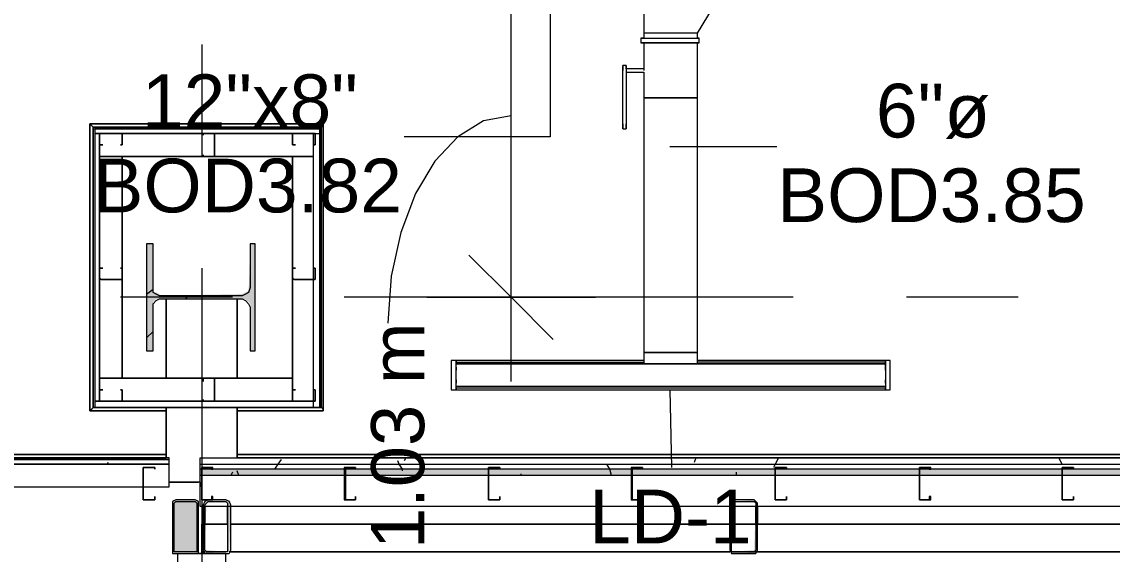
# Model space of a CAD drawing. Header units: metres. Extents: x -2 to 237, y -8 to 52.
# Drawn here: x 11.957 to 15.041, y 8.476 to 9.981 of the extents above; entities that cross this region are included whole.
import ezdxf

# ---------------------------------------------------------------- set-up
doc = ezdxf.new("R2010")
doc.units = ezdxf.units.M
doc.layers.add('HVAC - Ductos', color=5, linetype='Continuous', lineweight=0)
doc.layers.add('PDF_Text', color=7, linetype='Continuous', lineweight=0)
doc.layers.add('PDF_Geometry', color=7, linetype='Continuous', lineweight=0, true_color=0xaaaaaa)
doc.layers.add('PDF_Solid Fills', color=7, linetype='Continuous', lineweight=0, true_color=0xffffff)
doc.styles.add('PDF Helvetica', font='')
doc.styles.get('PDF Helvetica').set_extended_font_data('Helvetica')

msp = doc.modelspace()

# ---------------------------------------------------------------- hatches: boundary and pattern name
at = {"layer": 'PDF_Solid Fills', "lineweight": 0, "transparency": 33554559}
for points in [[(12.3285, 9.2159), (12.3285, 9.3534), (12.3101, 9.3534), (12.3101, 9.051), (12.3285, 9.051), (12.3285, 9.1884), (12.3377, 9.1975), (12.5896, 9.1975), (12.6034, 9.1838), (12.6034, 9.051), (12.6171, 9.051), (12.6171, 9.3534), (12.6034, 9.3534), (12.5988, 9.2205), (12.5805, 9.2113), (12.3468, 9.2067), (12.3468, 9.2113), (12.3377, 9.2159)], [(12.3835, 8.6295), (12.3835, 8.4783), (12.4568, 8.4783), (12.4568, 8.6295)], [(12.4706, 8.4874), (12.4751, 8.492), (12.4797, 8.6249), (12.5392, 8.6249), (12.5392, 8.4828), (12.4797, 8.4874), (12.4751, 8.4874), (12.4751, 8.4783), (12.4757, 8.4783), (12.5438, 8.4828), (12.5484, 8.6249), (12.5438, 8.6295), (12.4751, 8.6295), (12.4706, 8.6203)]]:
    msp.add_hatch(color=256, dxfattribs=at).paths.add_polyline_path(points)
h = msp.add_hatch(color=256, dxfattribs=at)
h.paths.add_polyline_path([(12.8691, 8.6982), (12.8691, 8.7165), (12.4614, 8.7165), (12.4614, 8.6982)])
h.paths.add_polyline_path([(58.328, 8.6982), (60.1333, 8.6982), (60.1333, 8.7165), (58.328, 8.7165)])
h.paths.add_polyline_path([(58.3235, 8.6982), (58.3235, 8.7165), (57.5171, 8.7165), (57.5171, 8.6982)])
h.paths.add_polyline_path([(57.5125, 8.6982), (57.5125, 8.7165), (55.4875, 8.7165), (55.4875, 8.6982)])
h.paths.add_polyline_path([(55.4829, 8.6982), (55.4829, 8.7165), (53.4578, 8.7165), (53.4578, 8.6982)])
h.paths.add_polyline_path([(53.4532, 8.6982), (53.4532, 8.7165), (52.6469, 8.7165), (52.6469, 8.6982)])
h.paths.add_polyline_path([(52.6423, 8.6982), (52.6423, 8.7165), (50.6171, 8.7165), (50.6171, 8.6982)])
h.paths.add_polyline_path([(50.6126, 8.6982), (50.6126, 8.7165), (48.5875, 8.7165), (48.5875, 8.6982)])
h.paths.add_polyline_path([(48.583, 8.6982), (48.583, 8.7165), (47.7766, 8.7165), (47.7766, 8.6982)])
h.paths.add_polyline_path([(47.772, 8.6982), (47.772, 8.7165), (45.7469, 8.7165), (45.7469, 8.6982)])
h.paths.add_polyline_path([(45.7423, 8.6982), (45.7423, 8.7165), (42.9063, 8.7165), (42.9063, 8.6982)])
h.paths.add_polyline_path([(42.9017, 8.6982), (42.9017, 8.7165), (40.8767, 8.7165), (40.8767, 8.6982)])
h.paths.add_polyline_path([(40.8721, 8.6982), (40.8721, 8.7165), (38.0361, 8.7165), (38.0361, 8.6982)])
h.paths.add_polyline_path([(38.0315, 8.6982), (38.0315, 8.7165), (36.0064, 8.7165), (36.0064, 8.6982)])
h.paths.add_polyline_path([(36.0018, 8.6982), (36.0018, 8.7165), (35.1954, 8.7165), (35.1954, 8.6982)])
h.paths.add_polyline_path([(35.1908, 8.6982), (35.1908, 8.7165), (33.1658, 8.7165), (33.1658, 8.6982)])
h.paths.add_polyline_path([(33.1612, 8.6982), (33.1612, 8.7165), (31.1361, 8.7165), (31.1361, 8.6982)])
h.paths.add_polyline_path([(31.1315, 8.6982), (31.1315, 8.7165), (30.3252, 8.7165), (30.3252, 8.6982)])
h.paths.add_polyline_path([(30.3206, 8.6982), (30.3206, 8.7165), (28.2955, 8.7165), (28.2955, 8.6982)])
h.paths.add_polyline_path([(28.2909, 8.6982), (28.2909, 8.7165), (26.2659, 8.7165), (26.2659, 8.6982)])
h.paths.add_polyline_path([(26.2613, 8.6982), (26.2613, 8.7165), (25.4549, 8.7165), (25.4549, 8.6982)])
h.paths.add_polyline_path([(25.4503, 8.6982), (25.4503, 8.7165), (23.4252, 8.7165), (23.4252, 8.6982)])
h.paths.add_polyline_path([(23.4206, 8.6982), (23.4206, 8.7165), (20.5846, 8.7165), (20.5846, 8.6982)])
h.paths.add_polyline_path([(20.58, 8.6982), (20.58, 8.7165), (18.555, 8.7165), (18.555, 8.6982)])
h.paths.add_polyline_path([(18.5504, 8.6982), (18.5504, 8.7165), (15.7143, 8.7165), (15.7143, 8.6982)])
h.paths.add_polyline_path([(15.7097, 8.6982), (15.7097, 8.7165), (13.6846, 8.7165), (13.6846, 8.6982)])
h.paths.add_polyline_path([(13.6801, 8.6982), (13.6801, 8.7165), (12.8737, 8.7165), (12.8737, 8.6982)])
h = msp.add_hatch(color=256, dxfattribs=at)
h.paths.add_polyline_path([(14.0329, 8.6249), (14.0329, 8.6295), (13.9687, 8.6295)])
h.paths.add_polyline_path([(14.0374, 8.6203), (14.0329, 8.6203), (14.0283, 8.4874), (13.9641, 8.4828), (14.0323, 8.4783), (14.0329, 8.4783), (14.0329, 8.4828), (14.0374, 8.6196)])
h.paths.add_polyline_path([(13.9641, 8.6203), (13.9595, 8.6203), (13.9595, 8.4874)])

# ---------------------------------------------------------------- linework, layer by layer
at = {"layer": 'HVAC - Ductos', "lineweight": 0}
for points in [[(13.3411, 8.9639), (13.3411, 10.4667)], [(13.451, 10.2285), (13.451, 9.6557), (13.0386, 9.6557)], [(13.8679, 9.949), (13.9458, 10.0773), (13.9367, 10.0773), (13.9229, 10.0773), (13.8954, 10.0773), (13.8679, 10.0773), (13.79, 10.0773), (13.7626, 10.0773), (13.7397, 10.0773), (13.7213, 10.0773), (13.7167, 10.0773), (13.7167, 9.949)], [(13.8588, 9.9352), (13.8633, 9.9352), (13.8679, 9.9352), (13.8679, 9.949), (13.8633, 9.949), (13.8588, 9.949), (13.8451, 9.949), (13.8313, 9.949), (13.8129, 9.949), (13.79, 9.949), (13.7717, 9.949), (13.7534, 9.949), (13.7397, 9.949), (13.7259, 9.949), (13.7167, 9.949), (13.7167, 9.9352), (13.7122, 9.9352), (13.7076, 9.9352), (13.7122, 9.9352), (13.7213, 9.9352), (13.7351, 9.9352), (13.7488, 9.9352), (13.7717, 9.9352), (13.79, 9.9352), (13.8129, 9.9352), (13.8313, 9.9352), (13.8496, 9.9352), (13.8633, 9.9352), (13.8725, 9.9352)], [(13.7076, 9.9352), (13.7076, 9.9214)], [(13.7167, 9.9352), (13.7167, 9.9352)], [(13.7213, 9.9352), (13.7259, 9.9352), (13.7397, 9.9352)], [(13.7397, 9.949), (13.7397, 9.949)], [(13.7488, 9.9352), (13.7534, 9.9352), (13.7717, 9.9352), (13.79, 9.9352), (13.8129, 9.9352), (13.8313, 9.9352)], [(13.7671, 9.949), (13.7626, 9.949), (13.758, 9.949)], [(13.8221, 9.949), (13.8175, 9.949)], [(13.8451, 9.9352), (13.8496, 9.9352)], [(13.8725, 9.9214), (13.8725, 9.9352), (13.8679, 9.9352)], [(13.7167, 9.9214), (13.7167, 9.8481), (13.6664, 9.8481), (13.6664, 9.8436)], [(13.6664, 9.839), (13.7167, 9.839), (13.7167, 9.7657), (13.7259, 9.7657), (13.7397, 9.7657), (13.7534, 9.7657), (13.7717, 9.7657), (13.79, 9.7657), (13.8129, 9.7657), (13.8313, 9.7657), (13.8451, 9.7657), (13.8588, 9.7657), (13.8633, 9.7657), (13.8679, 9.7657), (13.8679, 9.9214)], [(13.7167, 9.9214), (13.7167, 9.9214)], [(13.8679, 9.9214), (13.8679, 9.9214)], [(13.6572, 9.8573), (13.6572, 9.8573)], [(13.6664, 9.8573), (13.6572, 9.8573)], [(13.6572, 9.6924), (13.6572, 9.6878), (13.6572, 9.6832), (13.6572, 9.6787), (13.6572, 9.6832), (13.6572, 9.6878), (13.6572, 9.6924), (13.6572, 9.8436), (13.6572, 9.8481), (13.6572, 9.8527), (13.6572, 9.8573), (13.6572, 9.8527), (13.6572, 9.8481), (13.6572, 9.8436)], [(13.6664, 9.8573), (13.6664, 9.8573)], [(13.6664, 9.8481), (13.6664, 9.8527), (13.6664, 9.8573), (13.6664, 9.8527), (13.6664, 9.8481), (13.6664, 9.8436), (13.6664, 9.6924), (13.6664, 9.6878), (13.6664, 9.6832), (13.6664, 9.6787), (13.6664, 9.6832), (13.6664, 9.6878), (13.6664, 9.6924)], [(13.6664, 9.8481), (13.6664, 9.8481)], [(13.7167, 9.8481), (13.7167, 9.8481)], [(13.7167, 9.8481), (13.7167, 9.8481)], [(13.7167, 9.8481), (13.7167, 9.8436)], [(13.7167, 9.8481), (13.7167, 9.8481)], [(13.7167, 9.839), (13.7167, 9.839)], [(13.7167, 9.839), (13.7167, 9.839)], [(13.3411, 9.7153), (13.2632, 9.7015), (13.1899, 9.6557), (13.1257, 9.587), (13.0708, 9.4954), (13.0295, 9.3854), (13.002, 9.2617), (12.9928, 9.1289)], [(13.6572, 9.6787), (13.6572, 9.6787)], [(13.6572, 9.6787), (13.6664, 9.6787)], [(13.6664, 9.6787), (13.6664, 9.6787)], [(13.79, 9.6283), (14.0924, 9.6283)], [(13.2219, 9.3213), (13.3411, 9.2021), (13.4602, 9.0831)], [(13.1028, 9.2021), (13.3411, 9.2021), (13.5793, 9.2021)], [(13.8633, 9.0464), (13.8679, 9.0464)], [(13.1853, 9.0006), (13.1853, 9.0234), (13.1853, 9.0189), (13.7167, 9.0189)], [(13.7167, 9.0234), (13.1853, 9.0234)], [(14.3994, 9.0006), (14.3994, 9.0234), (14.3994, 9.0189), (13.8679, 9.0189)], [(14.3994, 9.0234), (13.8679, 9.0234)], [(14.3994, 8.9639), (14.3994, 8.941), (14.3994, 8.9456), (13.1853, 8.9456), (13.1853, 8.941), (13.1853, 8.9639)], [(13.1853, 8.941), (14.3994, 8.941)], [(13.79, 8.941), (13.7946, 8.7211)]]:
    msp.add_lwpolyline(points, dxfattribs=at)
for points in [[(13.8725, 9.9214), (13.8633, 9.9214), (13.8496, 9.9214), (13.8313, 9.9214), (13.8129, 9.9214), (13.79, 9.9214), (13.7717, 9.9214), (13.7488, 9.9214), (13.7351, 9.9214), (13.7213, 9.9214), (13.7122, 9.9214), (13.7076, 9.9214), (13.7122, 9.9214), (13.7213, 9.9214), (13.7351, 9.9214), (13.7488, 9.9214), (13.7717, 9.9214), (13.79, 9.9214), (13.8129, 9.9214), (13.8313, 9.9214), (13.8496, 9.9214), (13.8633, 9.9214)], [(13.8679, 9.9214), (13.8633, 9.9214), (13.8588, 9.9214), (13.8451, 9.9214), (13.8313, 9.9214), (13.8129, 9.9214), (13.79, 9.9214), (13.7717, 9.9214), (13.7534, 9.9214), (13.7397, 9.9214), (13.7259, 9.9214), (13.7167, 9.9214), (13.7259, 9.9214), (13.7397, 9.9214), (13.7534, 9.9214), (13.7717, 9.9214), (13.79, 9.9214), (13.8129, 9.9214), (13.8313, 9.9214), (13.8451, 9.9214), (13.8588, 9.9214), (13.8633, 9.9214), (13.8679, 9.9214), (13.8633, 9.9214), (13.8588, 9.9214), (13.8451, 9.9214), (13.8313, 9.9214), (13.8129, 9.9214), (13.79, 9.9214), (13.7717, 9.9214), (13.7534, 9.9214), (13.7397, 9.9214), (13.7259, 9.9214), (13.7167, 9.9214), (13.7259, 9.9214), (13.7397, 9.9214), (13.7534, 9.9214), (13.7717, 9.9214), (13.79, 9.9214), (13.8129, 9.9214), (13.8313, 9.9214), (13.8451, 9.9214), (13.8588, 9.9214), (13.8633, 9.9214)], [(13.8679, 9.9214), (13.8633, 9.9214), (13.8588, 9.9214), (13.8451, 9.9214), (13.8313, 9.9214), (13.8129, 9.9214), (13.79, 9.9214), (13.7717, 9.9214), (13.7534, 9.9214), (13.7397, 9.9214), (13.7259, 9.9214), (13.7167, 9.9214), (13.7259, 9.9214), (13.7397, 9.9214), (13.7534, 9.9214), (13.7717, 9.9214), (13.79, 9.9214), (13.8129, 9.9214), (13.8313, 9.9214), (13.8451, 9.9214), (13.8588, 9.9214), (13.8633, 9.9214)], [(13.7167, 9.0143), (13.7213, 9.0143), (13.7259, 9.0143), (13.7397, 9.0143), (13.7534, 9.0143), (13.7717, 9.0143), (13.79, 9.0143), (13.8129, 9.0143), (13.8267, 9.0143), (13.8451, 9.0143), (13.8542, 9.0143), (13.8633, 9.0143), (13.8679, 9.0143), (13.8679, 9.0464), (13.8633, 9.0464), (13.8542, 9.0464), (13.8451, 9.0464), (13.8267, 9.0464), (13.8129, 9.0464), (13.79, 9.0464), (13.7717, 9.0464), (13.7534, 9.0464), (13.7397, 9.0464), (13.7259, 9.0464), (13.7213, 9.0464), (13.7167, 9.0464), (13.7259, 9.0464), (13.7397, 9.0464), (13.7534, 9.0464), (13.7717, 9.0464), (13.79, 9.0464), (13.8129, 9.0464), (13.8313, 9.0464), (13.8451, 9.0464), (13.8588, 9.0464), (13.8633, 9.0464), (13.8679, 9.0464), (13.8679, 9.7657), (13.8633, 9.7657), (13.8588, 9.7657), (13.8451, 9.7657), (13.8313, 9.7657), (13.8129, 9.7657), (13.79, 9.7657), (13.7717, 9.7657), (13.7534, 9.7657), (13.7397, 9.7657), (13.7259, 9.7657), (13.7167, 9.7657), (13.7167, 9.0464)], [(13.1715, 8.941), (13.1853, 8.941), (13.1853, 9.0234), (13.1715, 9.0234)], [(13.1853, 9.0143), (14.3994, 9.0143), (13.1853, 9.0143), (14.3994, 9.0143), (14.3994, 8.9502), (13.1853, 8.9502)], [(13.1853, 9.0051), (13.1853, 9.0006), (13.1853, 8.996), (13.1853, 9.0006)], [(14.4131, 8.941), (14.4131, 9.0234), (14.3994, 9.0234), (14.3994, 8.941)], [(14.3994, 8.996), (14.3994, 9.0006), (14.3994, 9.0051), (14.3994, 9.0006)], [(13.1853, 8.9685), (13.1853, 8.9639), (13.1853, 8.9593), (13.1853, 8.9639)], [(14.3994, 8.9593), (14.3994, 8.9639), (14.3994, 8.9685), (14.3994, 8.9639)]]:
    msp.add_lwpolyline(points, close=True, dxfattribs=at)
at = {"layer": 'PDF_Geometry', "lineweight": 0}
for points in [[(12.3743, 8.7302), (7.4491, 8.7302), (7.4491, 8.744), (7.4491, 8.7485), (7.4491, 21.0411), (7.4491, 21.0548), (7.4491, 22.5485), (7.4491, 22.5622), (7.4491, 32.7197), (7.4491, 32.738), (7.4491, 34.2362), (7.4491, 34.2499), (7.4491, 46.4416), (7.4491, 46.4554), (12.466, 46.4554), (12.466, 46.5196), (12.301, 46.5196), (11.8978, 46.5196), (11.49, 46.5196), (11.0869, 46.5196)], [(12.3743, 8.744), (7.4674, 8.744), (7.4674, 8.7485), (7.4674, 21.0411), (7.4674, 13.8983), (7.4674, 21.0411), (7.4674, 13.8983), (7.4674, 21.0411), (7.4491, 21.0411), (7.4491, 21.0548), (7.4674, 21.0548), (7.4674, 22.5485), (7.4674, 21.0548), (7.4674, 22.5485), (7.4674, 21.0548), (7.4674, 22.5485), (7.4674, 21.0548), (7.4674, 22.5485), (7.4674, 21.0548), (7.4674, 22.5485), (7.4674, 21.0548), (7.4674, 22.5485), (7.4491, 22.5485), (7.4491, 22.5622)], [(9.0572, 8.6661), (9.4604, 8.6661), (9.8682, 8.6661), (10.2714, 8.6661), (10.6791, 8.6661), (11.0823, 8.6661), (11.49, 8.6661), (11.8978, 8.6661), (12.301, 8.6661), (12.3743, 8.6661), (12.3743, 8.7485), (7.4674, 8.7485), (7.4674, 21.0411)], [(12.466, 9.9169), (12.466, 9.6007)], [(12.159, 9.6832), (12.159, 9.6007)], [(12.159, 8.9731), (12.159, 8.8906), (12.159, 9.6832), (12.159, 8.8906)], [(12.159, 8.8906), (12.159, 9.6832), (12.159, 8.8906)], [(12.159, 9.6832), (12.159, 8.8906)], [(12.8004, 9.6832), (12.8004, 9.6832)], [(12.8096, 8.8814), (12.8096, 8.886), (12.805, 8.8906), (12.8004, 8.8906), (12.8004, 9.6832)], [(12.8004, 9.6832), (12.8004, 9.6832)], [(12.8096, 8.8814), (12.8096, 8.886), (12.805, 8.8906), (12.8004, 8.8906), (12.8004, 9.6832)], [(12.8096, 8.8814), (12.8096, 9.6924)], [(12.8096, 8.8814), (12.8096, 9.6924)], [(12.4706, 9.6603), (12.4706, 9.6603)], [(12.8004, 9.6787), (12.8004, 9.6787)], [(12.8004, 8.8906), (12.8004, 9.6787), (12.8004, 8.8906)], [(12.1865, 9.6329), (12.1865, 9.6329)], [(12.2369, 9.6329), (12.2369, 9.6329)], [(12.7317, 9.6329), (12.7317, 9.6329)], [(12.7821, 9.6329), (12.7821, 9.6329)], [(12.159, 8.9731), (12.159, 9.6007)], [(12.4706, 9.6053), (12.4706, 9.6053)], [(12.5026, 9.6007), (12.5026, 9.6007)], [(12.5026, 9.6007), (12.5026, 9.6007)], [(12.1865, 9.2846), (12.1865, 9.2846)], [(12.1865, 9.2846), (12.1865, 9.2846)], [(12.2369, 9.2846), (12.2369, 9.2846)], [(12.2369, 9.2846), (12.2369, 9.2846)], [(12.466, 9.2846), (12.466, 8.2538)], [(12.7317, 9.2846), (12.7317, 9.2846)], [(12.7821, 9.2846), (12.7821, 9.2846)], [(12.3101, 9.2113), (12.3285, 9.2251)], [(12.553, 9.2021), (12.2369, 9.2021)], [(12.4201, 9.1975), (12.4293, 9.2067)], [(12.5668, 8.9731), (12.5668, 9.1975), (12.5668, 8.9731)], [(14.1382, 9.2021), (12.8691, 9.2021)], [(14.7751, 9.2021), (14.4589, 9.2021)], [(12.3101, 9.0876), (12.3285, 9.1059)], [(12.4706, 8.9639), (12.4706, 8.9639)], [(12.1865, 8.941), (12.1865, 8.941)], [(12.2369, 8.941), (12.2369, 8.941)], [(12.4706, 8.9135), (12.4706, 8.9135)], [(12.7317, 8.941), (12.7317, 8.941)], [(12.7821, 8.941), (12.7821, 8.941)], [(12.3652, 8.8906), (12.159, 8.8906), (12.3652, 8.8906)], [(12.3652, 8.8906), (12.159, 8.8906), (12.3652, 8.8906)], [(12.159, 8.8906), (12.8004, 8.8906), (12.159, 8.8906)], [(12.2415, 8.9089), (12.2415, 8.9089)], [(12.2415, 8.9089), (12.2415, 8.9089)], [(12.5026, 8.9089), (12.5026, 8.9089)], [(12.5026, 8.9089), (12.5026, 8.9089)], [(12.7867, 8.9089), (12.7867, 8.9089)], [(12.7867, 8.9089), (12.7867, 8.9089)], [(12.8004, 8.8906), (12.8004, 8.8906)], [(12.8004, 8.8906), (12.8004, 8.8906)], [(12.8004, 8.8906), (12.8004, 8.8906)], [(12.8096, 8.8814), (12.8096, 8.8814)], [(12.8096, 8.8814), (12.8096, 8.8814)], [(9.0572, 8.6661), (9.4604, 8.6661), (9.8682, 8.6661), (10.2714, 8.6661), (10.6791, 8.6661), (11.0823, 8.6661), (11.49, 8.6661), (11.8978, 8.6661), (12.301, 8.6661), (12.3743, 8.6661), (12.3743, 8.7302), (7.3849, 8.7302), (7.3849, 8.6661), (8.2417, 8.6661), (8.6495, 8.6661), (9.0527, 8.6661)], [(8.315, 8.7485), (12.3652, 8.7485)], [(8.315, 8.7485), (12.3652, 8.7485)], [(12.3652, 8.7485), (8.3425, 8.7485)], [(12.3652, 8.7485), (8.3425, 8.7485)], [(60.1333, 8.6111), (12.4614, 8.6111), (12.4614, 8.7485), (60.1333, 8.7485)], [(12.4614, 8.7302), (60.1333, 8.7302)], [(12.5668, 8.7485), (21.5605, 8.7485)], [(21.5605, 8.7485), (12.5668, 8.7485)], [(12.5668, 8.7485), (21.5605, 8.7485)], [(21.5605, 8.7485), (12.5668, 8.7485)], [(12.5668, 8.7485), (21.5605, 8.7485)], [(21.5605, 8.7485), (12.5668, 8.7485)], [(12.5668, 8.7485), (21.5605, 8.7485)], [(21.5605, 8.7485), (12.5668, 8.7485)], [(12.5668, 8.7485), (21.5605, 8.7485)], [(21.5605, 8.7485), (12.5668, 8.7485)], [(12.8691, 8.7165), (12.466, 8.7165), (12.4614, 8.7165)], [(12.8691, 8.6982), (12.466, 8.6982), (12.4614, 8.6982)], [(13.6801, 8.7165), (13.2769, 8.7165), (12.8737, 8.7165)], [(15.7097, 8.6982), (15.3066, 8.6982), (14.8988, 8.6982), (14.4956, 8.6982), (14.0878, 8.6982), (13.6846, 8.6982), (13.2769, 8.6982), (12.8737, 8.6982)], [(15.7097, 8.7165), (15.3066, 8.7165), (14.8988, 8.7165), (14.4956, 8.7165), (14.0878, 8.7165), (13.6846, 8.7165)], [(12.4614, 8.6799), (12.4614, 8.6661), (12.4614, 8.6799), (12.3743, 8.6799), (12.443, 8.6799), (12.4476, 8.6799), (12.4522, 8.6799), (12.4568, 8.6799), (12.4522, 8.6799), (12.4476, 8.6799), (12.443, 8.6799)], [(12.4843, 8.6295), (12.4751, 8.6249), (12.4706, 8.6157), (12.4706, 8.4874), (12.4751, 8.4782), (12.4843, 8.4782), (12.5347, 8.4782), (12.5438, 8.4782), (12.5484, 8.4874), (12.5484, 8.6157), (12.5438, 8.6249), (12.5347, 8.6295), (12.498, 8.6295)], [(12.4706, 8.6111), (12.4706, 8.5607)], [(12.4751, 8.6111), (12.4751, 8.5607)], [(12.5392, 8.5607), (12.5392, 8.6111)], [(12.5484, 8.5607), (12.5484, 8.6111)], [(13.9595, 8.5607), (13.9595, 8.6111)], [(13.9641, 8.6111), (13.9641, 8.5607)], [(14.0329, 8.5607), (14.0329, 8.6111)], [(14.0375, 8.6111), (14.0375, 8.5607)], [(12.466, 8.547), (12.466, 8.4782)], [(12.3972, 8.4782), (12.3972, 8.4736), (12.3972, 8.405), (12.3972, 8.4004), (12.3972, 8.3958), (12.3972, 8.3454), (12.3972, 8.3408), (12.4385, 8.3408), (12.4339, 8.3408), (12.4385, 8.3408), (12.4934, 8.3408), (12.498, 8.3408), (12.4934, 8.3408), (12.5347, 8.3408), (12.5347, 8.3454), (12.5347, 8.3958), (12.5347, 8.4004), (12.5347, 8.405), (12.5347, 8.4736), (12.5347, 8.4782)], [(12.4797, 8.4782), (12.4522, 8.4782)], [(12.4522, 8.4782), (12.4797, 8.4782), (12.4522, 8.4782)]]:
    msp.add_lwpolyline(points, dxfattribs=at)
for points in [[(12.159, 9.6832), (12.8004, 9.6832), (12.805, 9.6832), (12.8096, 9.6878), (12.8096, 9.6924), (12.1498, 9.6924), (12.1544, 9.6878)], [(12.1498, 9.6924), (12.8096, 9.6924), (12.8096, 8.8814), (12.5668, 8.8814), (12.8096, 8.8814), (12.5668, 8.8814), (12.8096, 8.8814), (12.8096, 9.6924), (12.1498, 9.6924), (12.1498, 8.8814), (12.1544, 8.8814), (12.1498, 8.8814)], [(12.805, 9.6832), (12.8096, 9.6878), (12.8096, 9.6924), (12.1498, 9.6924), (12.1544, 9.6878), (12.159, 9.6832), (12.805, 9.6832), (12.8096, 9.6878), (12.8096, 9.6924), (12.8096, 9.6878), (12.805, 9.6832), (12.8004, 9.6832), (12.159, 9.6832), (12.8004, 9.6832), (12.8004, 8.8906), (12.8004, 9.6832), (12.8004, 8.8906), (12.8004, 9.6832), (12.159, 9.6832), (12.159, 8.8906), (12.159, 9.6832), (12.1544, 9.6878), (12.1498, 9.6924), (12.1544, 9.6878), (12.159, 9.6832), (12.159, 8.8906), (12.1544, 8.886), (12.159, 8.8906), (12.3652, 8.8906), (12.159, 8.8906), (12.1544, 8.886), (12.1544, 8.8814), (12.1498, 8.8814), (12.3652, 8.8814), (12.1498, 8.8814), (12.1498, 9.6924), (12.1498, 8.8814), (12.3652, 8.8814), (12.1498, 8.8814), (12.1544, 8.8814), (12.1544, 8.886), (12.159, 8.8906), (12.3652, 8.8906), (12.159, 8.8906), (12.159, 9.6787), (12.1636, 9.6787), (12.1636, 8.8906), (12.7821, 8.8906), (12.7821, 8.9089), (12.7821, 9.6007), (12.7225, 9.6007), (12.7225, 8.9731), (12.7225, 8.9089), (12.7821, 8.9089), (12.1636, 8.9089), (12.1636, 8.8906), (12.159, 8.8906), (12.7225, 8.8906), (12.8004, 8.8906), (12.5668, 8.8906), (12.805, 8.8906)], [(12.8096, 8.886), (12.805, 8.8906), (12.805, 9.6832), (12.159, 9.6832), (12.8004, 9.6832), (12.159, 9.6832), (12.8004, 9.6832), (12.8004, 9.6007), (12.8004, 8.8906), (12.5668, 8.8906), (12.8004, 8.8906), (12.5668, 8.8906), (12.805, 8.8906)], [(12.8004, 9.6787), (12.8004, 9.6832), (12.159, 9.6832), (12.159, 9.6787)], [(12.8004, 9.6649), (12.8004, 9.6787), (12.1636, 9.6787), (12.1636, 9.6649)], [(12.1773, 9.6649), (12.1636, 9.6649), (12.1636, 8.9089), (12.1773, 8.9089)], [(12.2415, 9.6603), (12.2415, 9.6649), (12.1819, 9.6649), (12.1773, 9.6649), (12.1773, 9.6603), (12.1773, 9.6329), (12.1865, 9.6329), (12.1773, 9.6329), (12.1773, 9.6603), (12.1773, 9.6649), (12.1819, 9.6649), (12.2415, 9.6649), (12.2415, 9.6603), (12.2415, 9.6329)], [(12.7821, 9.6649), (12.8004, 9.6649), (12.8004, 8.8906), (12.5668, 8.8906), (12.8004, 8.8906), (12.7821, 8.8906), (12.7821, 9.6649), (12.1773, 9.6649), (12.1773, 9.6007), (12.2415, 9.6007), (12.7225, 9.6007), (12.7821, 9.6007)], [(12.5026, 9.6007), (12.5026, 9.6603), (12.5026, 9.6649), (12.4706, 9.6649), (12.4706, 9.6603), (12.4706, 9.6649), (12.5026, 9.6649), (12.5026, 9.6603), (12.5026, 9.6007), (12.4706, 9.6007)], [(12.7867, 9.6603), (12.7867, 9.6649), (12.7271, 9.6649), (12.7225, 9.6649), (12.7225, 9.6603), (12.7225, 9.6329), (12.7317, 9.6329), (12.7225, 9.6329), (12.7225, 9.6603), (12.7225, 9.6649), (12.7271, 9.6649), (12.7867, 9.6649), (12.7867, 9.6603), (12.7867, 9.6329)], [(12.2369, 9.6329), (12.2415, 9.6329)], [(12.7821, 9.6329), (12.7867, 9.6329)], [(12.1773, 8.9731), (12.2415, 8.9731), (12.2415, 9.6007), (12.1773, 9.6007)], [(12.2415, 8.9731), (12.7225, 8.9731), (12.7225, 9.6007), (12.2415, 9.6007)], [(12.4706, 9.6053), (12.4706, 9.6007)], [(12.6172, 9.0509), (12.6172, 9.3534), (12.6034, 9.3534), (12.6034, 9.2296), (12.5988, 9.2159), (12.5896, 9.2113), (12.5805, 9.2067), (12.3468, 9.2067), (12.3377, 9.2113), (12.3285, 9.2159), (12.3285, 9.2296), (12.3285, 9.3534), (12.3101, 9.3534), (12.3101, 9.0509), (12.3285, 9.0509), (12.3285, 9.1747), (12.3285, 9.1838), (12.3377, 9.1929), (12.3468, 9.1975), (12.5805, 9.1975), (12.5896, 9.1929), (12.5988, 9.1838), (12.6034, 9.1747), (12.6034, 9.0509)], [(12.2415, 9.2572), (12.2415, 9.2526), (12.1819, 9.2526), (12.1773, 9.2526), (12.1773, 9.2572), (12.1773, 9.2846), (12.1865, 9.2846), (12.1773, 9.2846), (12.1773, 9.2572), (12.1819, 9.2526), (12.2415, 9.2526), (12.2415, 9.2572), (12.2415, 9.2846)], [(12.2415, 9.2572), (12.2415, 9.2526), (12.1819, 9.2526), (12.1773, 9.2526), (12.1773, 9.2572), (12.1773, 9.2846), (12.1865, 9.2846), (12.1773, 9.2846), (12.1773, 9.2572), (12.1819, 9.2526), (12.2415, 9.2526), (12.2415, 9.2572), (12.2415, 9.2846)], [(12.2369, 9.2846), (12.2415, 9.2846)], [(12.2369, 9.2846), (12.2415, 9.2846)], [(12.7867, 9.2572), (12.7867, 9.2526), (12.7271, 9.2526), (12.7225, 9.2526), (12.7225, 9.2572), (12.7225, 9.2846), (12.7317, 9.2846), (12.7225, 9.2846), (12.7225, 9.2572), (12.7271, 9.2526), (12.7867, 9.2526), (12.7867, 9.2572), (12.7867, 9.2846)], [(12.7821, 9.2846), (12.7867, 9.2846)], [(12.3652, 8.9731), (12.3652, 9.1975)], [(12.2415, 8.9731), (12.1773, 8.9731), (12.1773, 8.9089), (12.7225, 8.9089), (12.7225, 8.9731)], [(12.4706, 8.9639), (12.4706, 8.9731)], [(12.5026, 8.9731), (12.5026, 8.9685), (12.5026, 8.9089), (12.4706, 8.9089), (12.4706, 8.9135), (12.4706, 8.9089), (12.5026, 8.9089), (12.5026, 8.9685), (12.5026, 8.9731), (12.4706, 8.9731)], [(12.2415, 8.9089), (12.1819, 8.9089), (12.1773, 8.9089), (12.1773, 8.941), (12.1865, 8.941), (12.1773, 8.941), (12.1773, 8.9089), (12.1819, 8.9089), (12.2415, 8.9089), (12.2415, 8.941)], [(12.2369, 8.941), (12.2415, 8.941)], [(12.7867, 8.9089), (12.7271, 8.9089), (12.7225, 8.9089), (12.7225, 8.941), (12.7317, 8.941), (12.7225, 8.941), (12.7225, 8.9089), (12.7271, 8.9089), (12.7867, 8.9089), (12.7867, 8.941)], [(12.7821, 8.941), (12.7867, 8.941)], [(12.3652, 8.7485), (12.3652, 8.8906)], [(12.5668, 8.7485), (12.5668, 8.8906)], [(12.3652, 8.7577), (8.3242, 8.7577)], [(12.3652, 8.7577), (8.3242, 8.7577)], [(12.5668, 8.7577), (21.5605, 8.7577)], [(12.5668, 8.7577), (21.5605, 8.7577)], [(12.3743, 8.7302), (12.3743, 8.744), (7.4491, 8.744), (7.4491, 8.7302)], [(12.3743, 8.744), (12.3743, 8.7485), (7.4674, 8.7485), (7.4674, 8.744)], [(12.3652, 8.7485), (8.315, 8.7485)], [(12.3652, 8.7485), (8.315, 8.7485)], [(12.3331, 8.7211), (12.3056, 8.7211), (12.301, 8.7211), (12.301, 8.6295), (12.3056, 8.6295), (12.3331, 8.6295), (12.3331, 8.6386), (12.3331, 8.6295), (12.3056, 8.6295), (12.301, 8.6295), (12.301, 8.7211), (12.3056, 8.7211), (12.3331, 8.7211), (12.3331, 8.7165)], [(12.498, 8.7211), (12.466, 8.7211), (12.466, 8.6295), (12.498, 8.6295), (12.498, 8.6386), (12.4934, 8.6386), (12.4934, 8.6295), (12.466, 8.6295), (12.466, 8.7211), (12.4934, 8.7211), (12.4934, 8.7165), (12.498, 8.7165)], [(12.9012, 8.7211), (12.8737, 8.7211), (12.8691, 8.7211), (12.8691, 8.6295), (12.8737, 8.6295), (12.9012, 8.6295), (12.9012, 8.6386), (12.9012, 8.6295), (12.8737, 8.6295), (12.8737, 8.7211), (12.9012, 8.7211), (12.9012, 8.7165)], [(13.309, 8.7211), (13.2769, 8.7211), (13.2769, 8.6295), (13.309, 8.6295), (13.309, 8.6386), (13.309, 8.6295), (13.2769, 8.6295), (13.2769, 8.7211), (13.309, 8.7211), (13.309, 8.7165)], [(13.7122, 8.7211), (13.6846, 8.7211), (13.6801, 8.7211), (13.6801, 8.6295), (13.6846, 8.6295), (13.7122, 8.6295), (13.7122, 8.6386), (13.7122, 8.6295), (13.6846, 8.6295), (13.6846, 8.7211), (13.7122, 8.7211), (13.7122, 8.7165)], [(14.12, 8.7211), (14.0878, 8.7211), (14.0878, 8.6295), (14.12, 8.6295), (14.12, 8.6386), (14.12, 8.6295), (14.0878, 8.6295), (14.0878, 8.7211), (14.12, 8.7211), (14.12, 8.7165)], [(14.5277, 8.7211), (14.4956, 8.7211), (14.4956, 8.6295), (14.5277, 8.6295), (14.5277, 8.6386), (14.5231, 8.6386), (14.5231, 8.6295), (14.4956, 8.6295), (14.4956, 8.7211), (14.5231, 8.7211), (14.5231, 8.7165), (14.5277, 8.7165)], [(14.9309, 8.7211), (14.9034, 8.7211), (14.8988, 8.7211), (14.8988, 8.6295), (14.9034, 8.6295), (14.9309, 8.6295), (14.9309, 8.6386), (14.9309, 8.6295), (14.9034, 8.6295), (14.8988, 8.6295), (14.8988, 8.7211), (14.9034, 8.7211), (14.9309, 8.7211), (14.9309, 8.7165)], [(12.4476, 8.6295), (12.3927, 8.6295), (12.3835, 8.6249), (12.3835, 8.6157), (12.3835, 8.4874), (12.3835, 8.4782), (12.3927, 8.4782), (12.4476, 8.4782), (12.4568, 8.4782), (12.4568, 8.4874), (12.4568, 8.6157), (12.4568, 8.6249)], [(12.3881, 8.6157), (12.3881, 8.6203), (12.3927, 8.6249), (12.4476, 8.6249), (12.4522, 8.6203), (12.4522, 8.6157), (12.4522, 8.4874), (12.4522, 8.4828), (12.4476, 8.4828), (12.3927, 8.4828), (12.3881, 8.4828), (12.3881, 8.4874)], [(12.5347, 8.6249), (12.5392, 8.6203), (12.5392, 8.6157), (12.5392, 8.4874), (12.5392, 8.4828), (12.5347, 8.4828), (12.4843, 8.4828), (12.4797, 8.4828), (12.4751, 8.4874), (12.4751, 8.6157), (12.4797, 8.6203), (12.4843, 8.6249)], [(14.0375, 8.6203), (14.0329, 8.6249), (14.0283, 8.6295), (13.9687, 8.6295), (13.9641, 8.6249), (13.9595, 8.6203), (13.9595, 8.4874), (13.9641, 8.4782), (13.9687, 8.4782), (14.0283, 8.4782), (14.0329, 8.4782), (14.0375, 8.4874)], [(13.9687, 8.6249), (14.0283, 8.6249), (14.0329, 8.6203), (14.0329, 8.4874), (14.0283, 8.4828), (13.9687, 8.4828), (13.9641, 8.4828), (13.9641, 8.4874), (13.9641, 8.6203), (13.9641, 8.6249)], [(12.466, 8.5607), (12.466, 8.4828), (12.466, 8.4782), (12.466, 8.4828), (12.466, 8.5607), (12.4706, 8.5607)], [(12.4751, 8.5607), (12.5392, 8.5607)], [(12.5484, 8.5607), (13.9595, 8.5607)], [(13.9641, 8.5607), (13.9962, 8.5607), (14.0329, 8.5607), (13.9962, 8.5607)], [(14.0375, 8.5607), (15.4899, 8.5607)], [(12.4751, 8.4828), (12.466, 8.4828)], [(12.5347, 8.4828), (12.4797, 8.4828)], [(13.9595, 8.4828), (12.5438, 8.4828)], [(13.9962, 8.4828), (13.9641, 8.4828)], [(15.5311, 8.4828), (15.4944, 8.4828), (14.0329, 8.4828), (13.9962, 8.4828), (14.0329, 8.4828), (15.4944, 8.4828)]]:
    msp.add_lwpolyline(points, close=True, dxfattribs=at)
at = {"layer": 'PDF_Geometry', "color": 7, "lineweight": 0, "true_color": 0xffffff}
msp.add_lwpolyline([(12.0765, 8.744), (12.0765, 8.744)], dxfattribs=at)
msp.add_lwpolyline([(12.0765, 8.744), (12.0765, 8.744)], dxfattribs=at)
msp.add_lwpolyline([(12.2002, 8.7348), (12.2002, 8.7302)], close=True, dxfattribs=at)
at = {"layer": 'PDF_Geometry', "color": 254, "lineweight": 0, "true_color": 0xeaeaea}
for points in [[(12.6904, 8.744), (12.6812, 8.7302), (12.6721, 8.7165)], [(13.0341, 8.7119), (13.0341, 8.7165), (13.0249, 8.7302), (13.0204, 8.7394)], [(13.0432, 8.7485), (13.0386, 8.7394)], [(13.6251, 8.6982), (13.6206, 8.7165), (13.6114, 8.7302)], [(13.8633, 8.7485), (13.8588, 8.7348)], [(14.097, 8.7485), (14.0878, 8.7302), (14.0833, 8.7211)], [(14.8988, 8.7302), (14.8896, 8.7485)], [(14.8988, 8.7302), (14.8988, 8.7302)], [(12.553, 8.7074), (12.5484, 8.6982)], [(12.5714, 8.6982), (12.5668, 8.7119)], [(13.3685, 8.7028), (13.3685, 8.6982)], [(13.9779, 8.6982), (13.9779, 8.7074)]]:
    msp.add_lwpolyline(points, dxfattribs=at)
at = {"layer": 'PDF_Geometry', "color": 254, "lineweight": 0, "true_color": 0xd2d2d2}
for points in [[(12.301, 8.6982), (12.301, 8.6982)], [(12.3239, 8.7211), (12.3239, 8.7211)], [(13.2769, 8.6661), (13.2769, 8.6707)], [(12.8691, 8.6432), (12.8737, 8.6432)], [(14.8988, 8.6615), (14.8988, 8.6615)]]:
    msp.add_lwpolyline(points, dxfattribs=at)

# ---------------------------------------------------------------- texts
at = {"layer": 'PDF_Text', "lineweight": 0, "char_height": 0.1519, "attachment_point": 4, "style": 'PDF Helvetica'}
for s, insert in [('12"x8"', (12.297, 9.7554)), ('6"ø', (14.3725, 9.7279)), ('BOD3.82', (12.1596, 9.5171)), ('BOD3.85', (14.0931, 9.4897)), ('LD-1', (13.5616, 8.5825))]:
    msp.add_mtext(s, dxfattribs=dict(at, insert=insert))
at = {"layer": 'PDF_Text', "lineweight": 0, "insert": (13.0212, 8.4904), "char_height": 0.15002, "attachment_point": 4, "rotation": 90, "style": 'PDF Helvetica'}
msp.add_mtext('1.03 m', dxfattribs=at)

doc.saveas('drawing.dxf')
